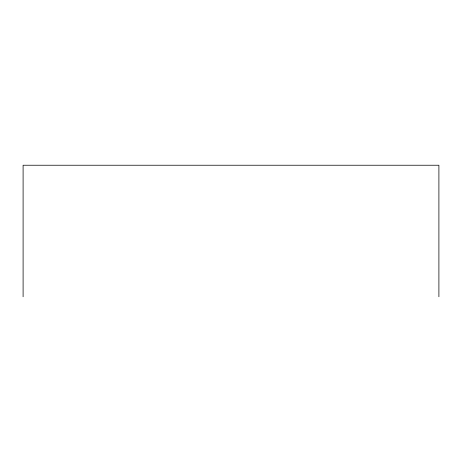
<?xml version="1.0" encoding="UTF-8"?>
<svg xmlns="http://www.w3.org/2000/svg" width="462" height="462" viewBox="0 0 462 462"><rect width="100%" height="100%" fill="white"/><g stroke="black" fill="none" stroke-linecap="round" stroke-linejoin="round"><path stroke-width="0.69" d="M438.9 296.766L438.9 165.234L23.1 165.234L23.1 296.766"/></g></svg>
